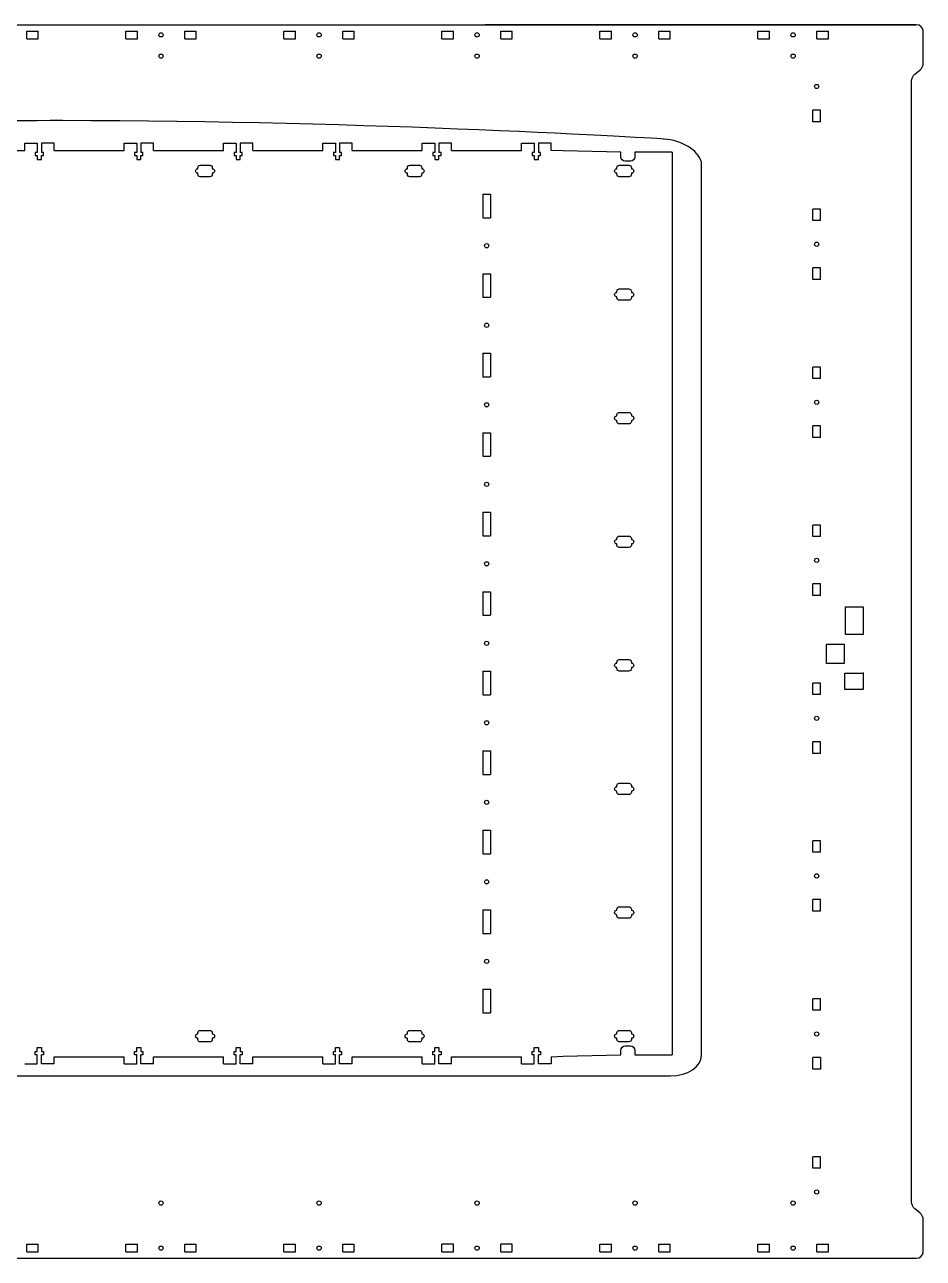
# Model space of a CAD drawing. Header units: millimetres. Extents: x -1168 to -25, y -869 to -31.
# Drawn here: x -635 to -25, y -869 to -31 of the extents above; entities that cross this region are included whole.
import ezdxf

# ---------------------------------------------------------------- set-up
doc = ezdxf.new("R2010")
doc.units = ezdxf.units.MM
doc.layers.add('CUTS', color=1, linetype='Continuous', true_color=0xff0000)

msp = doc.modelspace()

# ---------------------------------------------------------------- linework, layer by layer
at = {"layer": 'CUTS', "color": 1, "lineweight": 25, "true_color": 0xff0000}
for p, q in [((-1154.7, -31), (-29.3, -31)), ((-633.61, -40.55), (-633.61, -35.35)), ((-633.61, -35.35), (-625.73, -35.35)), ((-633.61, -40.55), (-625.73, -40.55)), ((-625.73, -40.55), (-625.73, -35.35)), ((-566.27, -40.55), (-566.27, -35.35)), ((-566.27, -35.35), (-558.39, -35.35)), ((-566.27, -40.55), (-558.39, -40.55)), ((-558.39, -40.55), (-558.39, -35.35)), ((-526.27, -40.55), (-526.27, -35.35)), ((-526.27, -35.35), (-518.39, -35.35)), ((-526.27, -40.55), (-518.39, -40.55)), ((-518.39, -40.55), (-518.39, -35.35)), ((-458.93, -40.55), (-458.93, -35.35)), ((-458.93, -35.35), (-451.05, -35.35)), ((-458.93, -40.55), (-451.05, -40.55)), ((-451.05, -40.55), (-451.05, -35.35)), ((-418.93, -40.55), (-418.93, -35.35)), ((-418.93, -35.35), (-411.05, -35.35)), ((-418.93, -40.55), (-411.05, -40.55)), ((-411.05, -40.55), (-411.05, -35.35)), ((-351.59, -40.55), (-351.59, -35.35)), ((-351.59, -35.35), (-343.71, -35.35)), ((-351.59, -40.55), (-343.71, -40.55)), ((-343.71, -40.55), (-343.71, -35.35)), ((-311.59, -40.55), (-311.59, -35.35)), ((-311.59, -35.35), (-303.71, -35.35)), ((-311.59, -40.55), (-303.71, -40.55)), ((-303.71, -40.55), (-303.71, -35.35)), ((-244.25, -40.55), (-244.25, -35.35)), ((-244.25, -35.35), (-236.37, -35.35)), ((-244.25, -40.55), (-236.37, -40.55)), ((-236.37, -40.55), (-236.37, -35.35)), ((-204.25, -40.55), (-204.25, -35.35)), ((-204.25, -35.35), (-196.37, -35.35)), ((-204.25, -40.55), (-196.37, -40.55)), ((-196.37, -40.55), (-196.37, -35.35)), ((-136.91, -40.55), (-136.91, -35.35)), ((-136.91, -35.35), (-129.03, -35.35)), ((-136.91, -40.55), (-129.03, -40.55)), ((-129.03, -40.55), (-129.03, -35.35)), ((-96.91, -40.55), (-96.91, -35.35)), ((-96.91, -35.35), (-89.03, -35.35)), ((-96.91, -40.55), (-89.03, -40.55)), ((-89.03, -40.55), (-89.03, -35.35)), ((-32.5, -830.68), (-32.5, -69.32)), ((-94.31, -89.04), (-99.51, -89.04)), ((-99.51, -96.91), (-99.51, -89.04)), ((-94.31, -96.91), (-94.31, -89.04)), ((-94.31, -96.91), (-99.51, -96.91)), ((-682.5, -116.38), (-634.99, -116.38)), ((-634.99, -116.38), (-634.99, -111.48)), ((-634.99, -111.48), (-626.39, -111.48)), ((-626.39, -111.48), (-626.39, -117.75)), ((-614.99, -111.48), (-623.59, -111.48)), ((-623.59, -111.48), (-623.59, -117.75)), ((-614.99, -116.38), (-614.99, -111.48)), ((-614.99, -116.38), (-567.48, -116.38)), ((-567.48, -116.38), (-567.48, -111.48)), ((-567.48, -111.48), (-558.88, -111.48)), ((-558.88, -111.48), (-558.88, -117.75)), ((-547.48, -111.48), (-556.08, -111.48)), ((-556.08, -111.48), (-556.08, -117.75)), ((-547.48, -116.38), (-547.48, -111.48)), ((-547.48, -116.38), (-499.96, -116.38)), ((-499.96, -116.38), (-499.96, -111.48)), ((-499.96, -111.48), (-491.36, -111.48)), ((-491.36, -111.48), (-491.36, -117.75)), ((-479.96, -111.48), (-488.56, -111.48)), ((-488.56, -111.48), (-488.56, -117.75)), ((-479.96, -116.38), (-479.96, -111.48)), ((-479.96, -116.38), (-432.45, -116.38)), ((-432.45, -116.38), (-432.45, -111.48)), ((-432.45, -111.48), (-423.85, -111.48)), ((-423.85, -111.48), (-423.85, -117.75)), ((-412.45, -111.48), (-421.05, -111.48)), ((-421.05, -111.48), (-421.05, -117.75)), ((-412.45, -116.38), (-412.45, -111.48)), ((-412.45, -116.38), (-364.94, -116.38)), ((-364.94, -116.38), (-364.94, -111.48)), ((-364.94, -111.48), (-356.34, -111.48)), ((-356.34, -111.48), (-356.34, -117.75)), ((-344.94, -111.48), (-353.54, -111.48)), ((-353.54, -111.48), (-353.54, -117.75)), ((-344.94, -116.38), (-344.94, -111.48)), ((-344.94, -116.38), (-297.42, -116.38)), ((-297.42, -116.38), (-297.42, -111.48)), ((-297.42, -111.48), (-288.83, -111.48)), ((-288.83, -111.48), (-288.83, -117.75)), ((-277.43, -111.48), (-286.02, -111.48)), ((-286.02, -111.48), (-286.02, -117.75)), ((-277.43, -116.38), (-277.43, -111.48)), ((-269.11, -116.68), (-277.43, -116.38)), ((-229.96, -117.68), (-269.11, -116.68)), ((-626.39, -117.75), (-627.79, -117.75)), ((-627.79, -117.75), (-627.79, -119.95)), ((-627.79, -119.95), (-626.39, -119.95)), ((-626.39, -119.95), (-626.39, -122.69)), ((-626.39, -122.69), (-623.59, -122.69)), ((-622.19, -117.75), (-623.59, -117.75)), ((-623.59, -122.69), (-623.59, -119.95)), ((-623.59, -119.95), (-622.19, -119.95)), ((-622.19, -119.95), (-622.19, -117.75)), ((-558.88, -117.75), (-560.28, -117.75)), ((-560.28, -117.75), (-560.28, -119.95)), ((-560.28, -119.95), (-558.88, -119.95)), ((-558.88, -119.95), (-558.88, -122.69)), ((-558.88, -122.69), (-556.08, -122.69)), ((-554.68, -117.75), (-556.08, -117.75)), ((-556.08, -122.69), (-556.08, -119.95)), ((-556.08, -119.95), (-554.68, -119.95)), ((-554.68, -119.95), (-554.68, -117.75)), ((-491.36, -117.75), (-492.76, -117.75)), ((-492.76, -117.75), (-492.76, -119.95)), ((-492.76, -119.95), (-491.36, -119.95)), ((-491.36, -119.95), (-491.36, -122.69)), ((-491.36, -122.69), (-488.56, -122.69)), ((-487.16, -117.75), (-488.56, -117.75)), ((-488.56, -122.69), (-488.56, -119.95)), ((-488.56, -119.95), (-487.16, -119.95)), ((-487.16, -119.95), (-487.16, -117.75)), ((-423.85, -117.75), (-425.25, -117.75)), ((-425.25, -117.75), (-425.25, -119.95)), ((-425.25, -119.95), (-423.85, -119.95)), ((-423.85, -119.95), (-423.85, -122.69)), ((-423.85, -122.69), (-421.05, -122.69)), ((-419.65, -117.75), (-421.05, -117.75)), ((-421.05, -122.69), (-421.05, -119.95)), ((-421.05, -119.95), (-419.65, -119.95)), ((-419.65, -119.95), (-419.65, -117.75)), ((-356.34, -117.75), (-357.74, -117.75)), ((-357.74, -117.75), (-357.74, -119.95)), ((-357.74, -119.95), (-356.34, -119.95)), ((-356.34, -119.95), (-356.34, -122.69)), ((-356.34, -122.69), (-353.54, -122.69)), ((-352.14, -117.75), (-353.54, -117.75)), ((-353.54, -122.69), (-353.54, -119.95)), ((-353.54, -119.95), (-352.14, -119.95)), ((-352.14, -119.95), (-352.14, -117.75)), ((-288.83, -117.75), (-290.22, -117.75)), ((-290.22, -117.75), (-290.22, -119.95)), ((-290.22, -119.95), (-288.83, -119.95)), ((-288.83, -119.95), (-288.83, -122.69)), ((-288.83, -122.69), (-286.02, -122.69)), ((-284.62, -117.75), (-286.02, -117.75)), ((-286.02, -122.69), (-286.02, -119.95)), ((-286.02, -119.95), (-284.62, -119.95)), ((-284.62, -119.95), (-284.62, -117.75)), ((-229.96, -120.69), (-229.96, -117.68)), ((-195.12, -117.68), (-195.12, -249.86)), ((-323.78, -146.17), (-318.58, -146.17)), ((-323.78, -146.17), (-323.78, -162.17)), ((-318.58, -146.17), (-318.58, -162.17)), ((-94.31, -156.21), (-99.51, -156.21)), ((-99.51, -164.09), (-99.51, -156.21)), ((-94.31, -164.09), (-94.31, -156.21)), ((-323.78, -162.17), (-318.58, -162.17)), ((-94.31, -164.09), (-99.51, -164.09)), ((-323.78, -200.18), (-318.58, -200.18)), ((-323.78, -200.18), (-323.78, -216.18)), ((-318.58, -200.18), (-318.58, -216.18)), ((-94.31, -196.21), (-99.51, -196.21)), ((-99.51, -204.09), (-99.51, -196.21)), ((-94.31, -204.09), (-94.31, -196.21)), ((-94.31, -204.09), (-99.51, -204.09)), ((-323.78, -216.18), (-318.58, -216.18)), ((-195.12, -249.86), (-195.12, -598.58)), ((-323.78, -254.19), (-318.58, -254.19)), ((-323.78, -254.19), (-323.78, -270.19)), ((-318.58, -254.19), (-318.58, -270.19)), ((-94.31, -263.55), (-99.51, -263.55)), ((-99.51, -271.43), (-99.51, -263.55)), ((-94.31, -271.43), (-94.31, -263.55)), ((-323.78, -270.19), (-318.58, -270.19)), ((-94.31, -271.43), (-99.51, -271.43)), ((-323.78, -308.2), (-318.58, -308.2)), ((-323.78, -308.2), (-323.78, -324.2)), ((-318.58, -308.2), (-318.58, -324.2)), ((-94.31, -303.55), (-99.51, -303.55)), ((-99.51, -311.43), (-99.51, -303.55)), ((-94.31, -311.43), (-94.31, -303.55)), ((-94.31, -311.43), (-99.51, -311.43)), ((-323.78, -324.2), (-318.58, -324.2)), ((-323.78, -362.21), (-318.58, -362.21)), ((-323.78, -362.21), (-323.78, -378.21)), ((-318.58, -362.21), (-318.58, -378.21)), ((-94.31, -370.89), (-99.51, -370.89)), ((-99.51, -378.77), (-99.51, -370.89)), ((-94.31, -378.77), (-94.31, -370.89)), ((-323.78, -378.21), (-318.58, -378.21)), ((-94.31, -378.77), (-99.51, -378.77)), ((-323.78, -416.22), (-318.58, -416.22)), ((-323.78, -416.22), (-323.78, -432.22)), ((-318.58, -416.22), (-318.58, -432.22)), ((-94.31, -410.89), (-99.51, -410.89)), ((-99.51, -418.77), (-99.51, -410.89)), ((-94.31, -418.77), (-99.51, -418.77)), ((-94.31, -418.77), (-94.31, -410.89)), ((-323.78, -432.22), (-318.58, -432.22)), ((-323.78, -470.23), (-318.58, -470.23)), ((-323.78, -470.23), (-323.78, -486.23)), ((-318.58, -470.23), (-318.58, -486.23)), ((-94.31, -478.23), (-99.51, -478.23)), ((-99.51, -486.11), (-99.51, -478.23)), ((-94.31, -486.11), (-94.31, -478.23)), ((-323.78, -486.23), (-318.58, -486.23)), ((-94.31, -486.11), (-99.51, -486.11)), ((-94.31, -518.23), (-99.51, -518.23)), ((-99.51, -526.11), (-99.51, -518.23)), ((-94.31, -526.11), (-94.31, -518.23)), ((-323.78, -524.24), (-318.58, -524.24)), ((-323.78, -524.24), (-323.78, -540.24)), ((-318.58, -524.24), (-318.58, -540.24)), ((-94.31, -526.11), (-99.51, -526.11)), ((-323.78, -540.24), (-318.58, -540.24)), ((-323.78, -578.25), (-318.58, -578.25)), ((-323.78, -578.25), (-323.78, -594.25)), ((-318.58, -578.25), (-318.58, -594.25)), ((-94.31, -585.3), (-99.51, -585.3)), ((-99.51, -593.18), (-99.51, -585.3)), ((-94.31, -593.18), (-94.31, -585.3)), ((-323.78, -594.25), (-318.58, -594.25)), ((-94.31, -593.18), (-99.51, -593.18)), ((-195.12, -598.58), (-195.12, -730.76)), ((-94.31, -625.3), (-99.51, -625.3)), ((-99.51, -633.18), (-99.51, -625.3)), ((-94.31, -633.18), (-94.31, -625.3)), ((-323.78, -632.26), (-318.58, -632.26)), ((-323.78, -632.26), (-323.78, -648.26)), ((-318.58, -632.26), (-318.58, -648.26)), ((-94.31, -633.18), (-99.51, -633.18)), ((-323.78, -648.26), (-318.58, -648.26)), ((-323.78, -686.27), (-318.58, -686.27)), ((-323.78, -686.27), (-323.78, -702.27)), ((-318.58, -686.27), (-318.58, -702.27)), ((-94.31, -692.64), (-99.51, -692.64)), ((-99.51, -700.52), (-99.51, -692.64)), ((-94.31, -700.52), (-94.31, -692.64)), ((-323.78, -702.27), (-318.58, -702.27)), ((-94.31, -700.52), (-99.51, -700.52)), ((-627.79, -730.69), (-627.79, -728.49)), ((-627.79, -728.49), (-626.39, -728.49)), ((-626.39, -728.49), (-626.39, -725.75)), ((-626.39, -725.75), (-623.59, -725.75)), ((-623.59, -725.75), (-623.59, -728.49)), ((-623.59, -728.49), (-622.19, -728.49)), ((-622.19, -728.49), (-622.19, -730.69)), ((-560.28, -728.49), (-558.88, -728.49)), ((-560.28, -730.69), (-560.28, -728.49)), ((-558.88, -728.49), (-558.88, -725.75)), ((-558.88, -725.75), (-556.08, -725.75)), ((-556.08, -725.75), (-556.08, -728.49)), ((-556.08, -728.49), (-554.68, -728.49)), ((-554.68, -728.49), (-554.68, -730.69)), ((-492.77, -730.69), (-492.77, -728.49)), ((-492.77, -728.49), (-491.37, -728.49)), ((-491.37, -728.49), (-491.37, -725.75)), ((-491.37, -725.75), (-488.56, -725.75)), ((-488.56, -725.75), (-488.56, -728.49)), ((-488.56, -728.49), (-487.17, -728.49)), ((-487.17, -728.49), (-487.17, -730.69)), ((-425.25, -730.69), (-425.25, -728.49)), ((-425.25, -728.49), (-423.85, -728.49)), ((-423.85, -728.49), (-423.85, -725.75)), ((-423.85, -725.75), (-421.05, -725.75)), ((-421.05, -725.75), (-421.05, -728.49)), ((-421.05, -728.49), (-419.65, -728.49)), ((-419.65, -728.49), (-419.65, -730.69)), ((-357.74, -730.69), (-357.74, -728.49)), ((-357.74, -728.49), (-356.34, -728.49)), ((-356.34, -728.49), (-356.34, -725.75)), ((-356.34, -725.75), (-353.54, -725.75)), ((-353.54, -725.75), (-353.54, -728.49)), ((-353.54, -728.49), (-352.14, -728.49)), ((-352.14, -728.49), (-352.14, -730.69)), ((-290.23, -730.69), (-290.23, -728.49)), ((-290.23, -728.49), (-288.83, -728.49)), ((-288.83, -728.49), (-288.83, -725.75)), ((-288.83, -725.75), (-286.03, -725.75)), ((-286.03, -725.75), (-286.03, -728.49)), ((-286.03, -728.49), (-284.63, -728.49)), ((-284.63, -728.49), (-284.63, -730.69)), ((-229.96, -730.76), (-229.96, -727.75)), ((-634.99, -736.96), (-626.39, -736.96)), ((-626.39, -730.69), (-627.79, -730.69)), ((-626.39, -736.96), (-626.39, -730.69)), ((-623.59, -736.96), (-623.59, -730.69)), ((-622.19, -730.69), (-623.59, -730.69)), ((-614.99, -736.96), (-623.59, -736.96)), ((-614.99, -736.96), (-614.99, -732.06)), ((-614.99, -732.06), (-567.48, -732.06)), ((-567.48, -736.96), (-567.48, -732.06)), ((-567.48, -736.96), (-558.88, -736.96)), ((-558.88, -730.69), (-560.28, -730.69)), ((-558.88, -736.96), (-558.88, -730.69)), ((-556.08, -736.96), (-556.08, -730.69)), ((-554.68, -730.69), (-556.08, -730.69)), ((-547.48, -736.96), (-556.08, -736.96)), ((-547.48, -736.96), (-547.48, -732.06)), ((-547.48, -732.06), (-499.97, -732.06)), ((-499.97, -736.96), (-499.97, -732.06)), ((-499.97, -736.96), (-491.37, -736.96)), ((-491.37, -730.69), (-492.77, -730.69)), ((-491.37, -736.96), (-491.37, -730.69)), ((-488.56, -736.96), (-488.56, -730.69)), ((-487.17, -730.69), (-488.56, -730.69)), ((-479.97, -736.96), (-488.56, -736.96)), ((-479.97, -736.96), (-479.97, -732.06)), ((-479.97, -732.06), (-432.45, -732.06)), ((-432.45, -736.96), (-432.45, -732.06)), ((-432.45, -736.96), (-423.85, -736.96)), ((-423.85, -730.69), (-425.25, -730.69)), ((-423.85, -736.96), (-423.85, -730.69)), ((-421.05, -736.96), (-421.05, -730.69)), ((-419.65, -730.69), (-421.05, -730.69)), ((-412.45, -736.96), (-421.05, -736.96)), ((-412.45, -736.96), (-412.45, -732.06)), ((-412.45, -732.06), (-364.94, -732.06)), ((-364.94, -736.96), (-364.94, -732.06)), ((-364.94, -736.96), (-356.34, -736.96)), ((-356.34, -730.69), (-357.74, -730.69)), ((-356.34, -736.96), (-356.34, -730.69)), ((-353.54, -736.96), (-353.54, -730.69)), ((-352.14, -730.69), (-353.54, -730.69)), ((-344.94, -736.96), (-353.54, -736.96)), ((-344.94, -736.96), (-344.94, -732.06)), ((-344.94, -732.06), (-297.43, -732.06)), ((-297.43, -736.96), (-297.43, -732.06)), ((-297.43, -736.96), (-288.83, -736.96)), ((-288.83, -730.69), (-290.23, -730.69)), ((-288.83, -736.96), (-288.83, -730.69)), ((-286.03, -736.96), (-286.03, -730.69)), ((-284.63, -730.69), (-286.03, -730.69)), ((-277.43, -736.96), (-286.03, -736.96)), ((-277.43, -732.06), (-269.11, -731.76)), ((-277.43, -732.06), (-277.43, -736.96)), ((-269.11, -731.76), (-229.96, -730.76)), ((-94.31, -732.64), (-99.51, -732.64)), ((-99.51, -740.52), (-99.51, -732.64)), ((-94.31, -732.64), (-94.31, -740.52)), ((-94.31, -740.52), (-99.51, -740.52)), ((-94.31, -799.98), (-99.51, -799.98)), ((-99.51, -807.86), (-99.51, -799.98)), ((-94.31, -807.86), (-94.31, -799.98)), ((-94.31, -807.86), (-99.51, -807.86)), ((-633.61, -864.65), (-633.61, -859.45)), ((-633.61, -859.45), (-625.73, -859.45)), ((-625.73, -864.65), (-625.73, -859.45)), ((-566.27, -864.65), (-566.27, -859.45)), ((-566.27, -859.45), (-558.39, -859.45)), ((-558.39, -864.65), (-558.39, -859.45)), ((-526.27, -864.65), (-526.27, -859.45)), ((-526.27, -859.45), (-518.39, -859.45)), ((-518.39, -864.65), (-518.39, -859.45)), ((-458.93, -864.65), (-458.93, -859.45)), ((-458.93, -859.45), (-451.05, -859.45)), ((-451.05, -864.65), (-451.05, -859.45)), ((-418.93, -864.65), (-418.93, -859.45)), ((-418.93, -859.45), (-411.05, -859.45)), ((-411.05, -864.65), (-411.05, -859.45)), ((-351.59, -864.65), (-351.59, -859.45)), ((-343.71, -859.45), (-351.59, -859.45)), ((-343.71, -864.65), (-343.71, -859.45)), ((-311.59, -864.65), (-311.59, -859.45)), ((-303.71, -859.45), (-311.59, -859.45)), ((-303.71, -864.65), (-303.71, -859.45)), ((-244.25, -864.65), (-244.25, -859.45)), ((-244.25, -859.45), (-236.37, -859.45)), ((-236.37, -864.65), (-236.37, -859.45)), ((-204.25, -864.65), (-204.25, -859.45)), ((-204.25, -859.45), (-196.37, -859.45)), ((-196.37, -864.65), (-196.37, -859.45)), ((-136.91, -864.65), (-136.91, -859.45)), ((-136.91, -859.45), (-129.03, -859.45)), ((-129.03, -864.65), (-129.03, -859.45)), ((-96.91, -864.65), (-96.91, -859.45)), ((-96.91, -859.45), (-89.03, -859.45)), ((-89.03, -864.65), (-89.03, -859.45)), ((-1154.7, -869), (-29.3, -869)), ((-633.61, -864.65), (-625.73, -864.65)), ((-566.27, -864.65), (-558.39, -864.65)), ((-526.27, -864.65), (-518.39, -864.65)), ((-458.93, -864.65), (-451.05, -864.65)), ((-418.93, -864.65), (-411.05, -864.65)), ((-351.59, -864.65), (-343.71, -864.65)), ((-311.59, -864.65), (-303.71, -864.65)), ((-244.25, -864.65), (-236.37, -864.65)), ((-204.25, -864.65), (-196.37, -864.65)), ((-136.91, -864.65), (-129.03, -864.65)), ((-96.91, -864.65), (-89.03, -864.65))]:
    msp.add_line(p, q, dxfattribs=at)
for points in [[(-29.3, -31), (-322.12, -31)], [(-24.5, -56.96), (-24.5, -35.8)], [(-30.34, -64.68), (-26.66, -61.6)], [(-223.46, -123.69), (-226.96, -123.69)], [(-195.12, -117.68), (-220.46, -117.68), (-220.46, -120.69)], [(-175.16, -731.04), (-175.16, -124.09), (-175.37, -123.92), (-175.37, -123.92)], [(-517.41, -128.88), (-517.33, -128.83), (-517.33, -128.83)], [(-517.33, -132.66), (-517.33, -131.93), (-517.41, -131.88)], [(-517.33, -128.83), (-517.33, -128.1)], [(-515.72, -126.48), (-509.15, -126.48)], [(-507.53, -128.1), (-507.53, -128.83), (-507.45, -128.88)], [(-507.45, -131.88), (-507.53, -131.93), (-507.53, -132.66)], [(-375.06, -128.88), (-374.99, -128.83), (-374.99, -128.83)], [(-374.99, -132.66), (-374.99, -131.93), (-375.06, -131.88)], [(-374.99, -128.83), (-374.99, -128.1)], [(-373.37, -126.48), (-366.81, -126.48)], [(-365.19, -128.1), (-365.19, -128.83), (-365.11, -128.88)], [(-365.11, -131.88), (-365.19, -131.93), (-365.19, -132.66)], [(-232.72, -128.88), (-232.64, -128.83), (-232.64, -128.83)], [(-232.64, -132.66), (-232.64, -131.92), (-232.72, -131.88)], [(-232.64, -128.83), (-232.64, -128.09)], [(-231.03, -126.48), (-224.46, -126.48)], [(-222.84, -128.09), (-222.84, -128.83), (-222.76, -128.88)], [(-222.76, -131.88), (-222.84, -131.92), (-222.84, -132.66)], [(-509.15, -134.28), (-515.72, -134.28)], [(-366.81, -134.28), (-373.37, -134.28)], [(-224.46, -134.28), (-231.03, -134.28)], [(-232.72, -212.83), (-232.64, -212.78), (-232.64, -212.78)], [(-232.64, -216.61), (-232.64, -215.88), (-232.72, -215.83)], [(-232.64, -212.78), (-232.64, -212.05)], [(-231.03, -210.43), (-224.46, -210.43)], [(-222.84, -212.05), (-222.84, -212.78), (-222.76, -212.83)], [(-222.76, -215.83), (-222.84, -215.88), (-222.84, -216.61)], [(-224.46, -218.23), (-231.03, -218.23)], [(-232.72, -296.78), (-232.64, -296.74), (-232.64, -296.74)], [(-232.64, -300.57), (-232.64, -299.83), (-232.72, -299.78)], [(-232.64, -296.74), (-232.64, -296)], [(-231.03, -294.38), (-224.46, -294.38)], [(-222.84, -296), (-222.84, -296.74), (-222.76, -296.78)], [(-222.76, -299.78), (-222.84, -299.83), (-222.84, -300.57)], [(-224.46, -302.18), (-231.03, -302.18)], [(-232.72, -380.74), (-232.64, -380.69), (-232.64, -380.69)], [(-232.64, -384.52), (-232.64, -383.78), (-232.72, -383.74)], [(-232.64, -380.69), (-232.64, -379.95)], [(-231.03, -378.34), (-224.46, -378.34)], [(-222.84, -379.95), (-222.84, -380.69), (-222.76, -380.74)], [(-222.76, -383.74), (-222.84, -383.78), (-222.84, -384.52)], [(-224.46, -386.14), (-231.03, -386.14)], [(-77.46, -445.29), (-77.46, -426.38), (-65.46, -426.38), (-65.46, -445.29), (-77.46, -445.29), (-77.46, -445.29)], [(-90.36, -464.88), (-90.36, -451.88), (-78.36, -451.88), (-78.36, -464.88), (-90.36, -464.88), (-90.36, -464.88)], [(-232.72, -464.69), (-232.64, -464.64), (-232.64, -464.64)], [(-232.64, -468.47), (-232.64, -467.74), (-232.72, -467.69)], [(-232.64, -464.64), (-232.64, -463.91)], [(-231.03, -462.29), (-224.46, -462.29)], [(-222.84, -463.91), (-222.84, -464.64), (-222.76, -464.69)], [(-222.76, -467.69), (-222.84, -467.74), (-222.84, -468.47)], [(-224.46, -470.09), (-231.03, -470.09)], [(-65.26, -471.59), (-65.26, -482.58), (-77.76, -482.58), (-77.76, -471.59), (-64.96, -471.59), (-65.26, -471.59), (-65.26, -471.59)], [(-232.72, -548.64), (-232.64, -548.6), (-232.64, -548.6)], [(-232.64, -552.43), (-232.64, -551.69), (-232.72, -551.64)], [(-232.64, -548.6), (-232.64, -547.86)], [(-231.03, -546.24), (-224.46, -546.24)], [(-222.84, -547.86), (-222.84, -548.6), (-222.76, -548.64)], [(-222.76, -551.64), (-222.84, -551.69), (-222.84, -552.43)], [(-224.46, -554.04), (-231.03, -554.04)], [(-232.72, -632.6), (-232.64, -632.55), (-232.64, -632.55)], [(-232.64, -636.38), (-232.64, -635.64), (-232.72, -635.6)], [(-232.64, -632.55), (-232.64, -631.81)], [(-231.03, -630.2), (-224.46, -630.2)], [(-222.84, -631.81), (-222.84, -632.55), (-222.76, -632.6)], [(-222.76, -635.6), (-222.84, -635.64), (-222.84, -636.38)], [(-224.46, -638), (-231.03, -638)], [(-517.41, -716.56), (-517.33, -716.51), (-517.33, -715.77)], [(-517.33, -720.34), (-517.33, -719.6), (-517.41, -719.56)], [(-515.72, -714.16), (-509.15, -714.16)], [(-507.53, -715.77), (-507.53, -716.51), (-507.46, -716.56)], [(-507.46, -719.56), (-507.53, -719.6), (-507.53, -719.6)], [(-507.53, -719.6), (-507.53, -720.34)], [(-375.07, -716.56), (-374.99, -716.51), (-374.99, -715.77)], [(-374.99, -720.34), (-374.99, -719.6), (-375.07, -719.56)], [(-373.37, -714.16), (-366.81, -714.16)], [(-365.19, -715.77), (-365.19, -716.51), (-365.11, -716.56)], [(-365.11, -719.56), (-365.19, -719.6), (-365.19, -719.6)], [(-365.19, -719.6), (-365.19, -720.34)], [(-232.72, -716.55), (-232.64, -716.51), (-232.64, -715.77)], [(-232.64, -720.34), (-232.64, -719.6), (-232.72, -719.55)], [(-231.02, -714.15), (-224.45, -714.15)], [(-222.84, -715.77), (-222.84, -716.51), (-222.76, -716.55)], [(-222.76, -719.55), (-222.84, -719.6), (-222.84, -719.6)], [(-222.84, -719.6), (-222.84, -720.34)], [(-509.15, -721.96), (-515.72, -721.96)], [(-366.81, -721.96), (-373.37, -721.96)], [(-224.45, -721.95), (-231.02, -721.95)], [(-226.96, -724.75), (-223.46, -724.75)], [(-220.46, -727.75), (-220.46, -730.76), (-195.12, -730.76)], [(-1047.02, -745.11), (-196.17, -745.11)], [(-26.66, -838.4), (-30.34, -835.32)], [(-24.5, -864.2), (-24.5, -843.04)]]:
    msp.add_lwpolyline(points, dxfattribs=at)
for points in [[(-24.5, -35.8), (-24.5, -33.16), (-26.66, -31), (-29.3, -31)], [(-543.76, -37.95), (-543.76, -37.16), (-543.12, -36.53), (-542.33, -36.53)], [(-542.33, -39.37), (-543.12, -39.37), (-543.76, -38.74), (-543.76, -37.95)], [(-542.33, -36.53), (-541.55, -36.53), (-540.91, -37.16), (-540.91, -37.95)], [(-540.91, -37.95), (-540.91, -38.74), (-541.55, -39.37), (-542.33, -39.37)], [(-436.42, -37.95), (-436.42, -37.16), (-435.78, -36.53), (-434.99, -36.53)], [(-434.99, -39.37), (-435.78, -39.37), (-436.42, -38.74), (-436.42, -37.95)], [(-434.99, -36.53), (-434.21, -36.53), (-433.57, -37.16), (-433.57, -37.95)], [(-433.57, -37.95), (-433.57, -38.74), (-434.21, -39.37), (-434.99, -39.37)], [(-329.08, -37.95), (-329.08, -37.16), (-328.44, -36.53), (-327.65, -36.53)], [(-327.65, -39.37), (-328.44, -39.37), (-329.08, -38.74), (-329.08, -37.95)], [(-327.65, -36.53), (-326.87, -36.53), (-326.23, -37.16), (-326.23, -37.95)], [(-326.23, -37.95), (-326.23, -38.74), (-326.87, -39.37), (-327.65, -39.37)], [(-221.74, -37.95), (-221.74, -37.16), (-221.1, -36.53), (-220.31, -36.53)], [(-220.31, -39.37), (-221.1, -39.37), (-221.74, -38.74), (-221.74, -37.95)], [(-220.31, -36.53), (-219.53, -36.53), (-218.89, -37.16), (-218.89, -37.95)], [(-218.89, -37.95), (-218.89, -38.74), (-219.53, -39.37), (-220.31, -39.37)], [(-114.4, -37.95), (-114.4, -37.16), (-113.76, -36.53), (-112.97, -36.53)], [(-112.97, -39.37), (-113.76, -39.37), (-114.4, -38.74), (-114.4, -37.95)], [(-112.97, -36.53), (-112.19, -36.53), (-111.55, -37.16), (-111.55, -37.95)], [(-111.55, -37.95), (-111.55, -38.74), (-112.19, -39.37), (-112.97, -39.37)], [(-543.76, -52.34), (-543.76, -51.56), (-543.12, -50.92), (-542.33, -50.92)], [(-542.33, -53.77), (-543.12, -53.77), (-543.76, -53.13), (-543.76, -52.34)], [(-542.33, -50.92), (-541.55, -50.92), (-540.91, -51.56), (-540.91, -52.34)], [(-540.91, -52.34), (-540.91, -53.13), (-541.55, -53.77), (-542.33, -53.77)], [(-436.42, -52.34), (-436.42, -51.56), (-435.78, -50.92), (-434.99, -50.92)], [(-434.99, -53.77), (-435.78, -53.77), (-436.42, -53.13), (-436.42, -52.34)], [(-434.99, -50.92), (-434.21, -50.92), (-433.57, -51.56), (-433.57, -52.34)], [(-433.57, -52.34), (-433.57, -53.13), (-434.21, -53.77), (-434.99, -53.77)], [(-329.08, -52.34), (-329.08, -51.56), (-328.44, -50.92), (-327.65, -50.92)], [(-327.65, -53.77), (-328.44, -53.77), (-329.08, -53.13), (-329.08, -52.34)], [(-327.65, -50.92), (-326.87, -50.92), (-326.23, -51.56), (-326.23, -52.34)], [(-326.23, -52.34), (-326.23, -53.13), (-326.87, -53.77), (-327.65, -53.77)], [(-221.74, -52.34), (-221.74, -51.56), (-221.1, -50.92), (-220.31, -50.92)], [(-220.31, -53.77), (-221.1, -53.77), (-221.74, -53.13), (-221.74, -52.34)], [(-220.31, -50.92), (-219.53, -50.92), (-218.89, -51.56), (-218.89, -52.34)], [(-218.89, -52.34), (-218.89, -53.13), (-219.53, -53.77), (-220.31, -53.77)], [(-114.4, -52.34), (-114.4, -51.56), (-113.76, -50.92), (-112.97, -50.92)], [(-112.97, -53.77), (-113.76, -53.77), (-114.4, -53.13), (-114.4, -52.34)], [(-112.97, -50.92), (-112.19, -50.92), (-111.55, -51.56), (-111.55, -52.34)], [(-111.55, -52.34), (-111.55, -53.13), (-112.19, -53.77), (-112.97, -53.77)], [(-26.66, -61.6), (-25.47, -60.6), (-24.5, -58.51), (-24.5, -56.96)], [(-32.5, -69.32), (-32.5, -67.76), (-31.53, -65.68), (-30.34, -64.68)], [(-98.34, -72.97), (-98.34, -72.19), (-97.7, -71.55), (-96.91, -71.55)], [(-96.91, -74.4), (-97.7, -74.4), (-98.34, -73.76), (-98.34, -72.97)], [(-96.91, -71.55), (-96.13, -71.55), (-95.49, -72.19), (-95.49, -72.97)], [(-95.49, -72.97), (-95.49, -73.76), (-96.13, -74.4), (-96.91, -74.4)], [(-609.32, -96.19), (-697.01, -96.19), (-858.44, -100.25), (-858.44, -100.25)], [(-200.52, -108.73), (-200.52, -108.73), (-400.07, -96.19), (-609.32, -96.19)], [(-175.37, -123.92), (-177.47, -116.31), (-188.78, -109.47), (-200.52, -108.73)], [(-226.96, -123.69), (-228.62, -123.69), (-229.96, -122.34), (-229.96, -120.69)], [(-220.46, -120.69), (-220.46, -122.34), (-221.8, -123.69), (-223.46, -123.69)], [(-518.91, -130.38), (-518.91, -129.55), (-518.24, -128.88), (-517.41, -128.88)], [(-517.41, -131.88), (-518.24, -131.88), (-518.91, -131.21), (-518.91, -130.38)], [(-517.33, -128.1), (-517.33, -127.21), (-516.61, -126.48), (-515.72, -126.48)], [(-515.72, -134.28), (-516.61, -134.28), (-517.33, -133.55), (-517.33, -132.66)], [(-509.15, -126.48), (-508.26, -126.48), (-507.53, -127.21), (-507.53, -128.1)], [(-507.53, -132.66), (-507.53, -133.55), (-508.26, -134.28), (-509.15, -134.28)], [(-507.45, -128.88), (-506.62, -128.88), (-505.95, -129.55), (-505.95, -130.38)], [(-505.95, -130.38), (-505.95, -131.21), (-506.62, -131.88), (-507.45, -131.88)], [(-376.56, -130.38), (-376.56, -129.55), (-375.89, -128.88), (-375.06, -128.88)], [(-375.06, -131.88), (-375.89, -131.88), (-376.56, -131.21), (-376.56, -130.38)], [(-374.99, -128.1), (-374.99, -127.21), (-374.26, -126.48), (-373.37, -126.48)], [(-373.37, -134.28), (-374.26, -134.28), (-374.99, -133.55), (-374.99, -132.66)], [(-366.81, -126.48), (-365.91, -126.48), (-365.19, -127.21), (-365.19, -128.1)], [(-365.19, -132.66), (-365.19, -133.55), (-365.91, -134.28), (-366.81, -134.28)], [(-365.11, -128.88), (-364.28, -128.88), (-363.61, -129.55), (-363.61, -130.38)], [(-363.61, -130.38), (-363.61, -131.21), (-364.28, -131.88), (-365.11, -131.88)], [(-234.22, -130.38), (-234.22, -129.55), (-233.55, -128.88), (-232.72, -128.88)], [(-232.72, -131.88), (-233.55, -131.88), (-234.22, -131.2), (-234.22, -130.38)], [(-232.64, -128.09), (-232.64, -127.2), (-231.92, -126.48), (-231.03, -126.48)], [(-231.03, -134.28), (-231.92, -134.28), (-232.64, -133.55), (-232.64, -132.66)], [(-224.46, -126.48), (-223.57, -126.48), (-222.84, -127.2), (-222.84, -128.09)], [(-222.84, -132.66), (-222.84, -133.55), (-223.57, -134.28), (-224.46, -134.28)], [(-222.76, -128.88), (-221.93, -128.88), (-221.26, -129.55), (-221.26, -130.38)], [(-221.26, -130.38), (-221.26, -131.2), (-221.93, -131.88), (-222.76, -131.88)], [(-322.61, -181.17), (-322.61, -180.39), (-321.97, -179.75), (-321.18, -179.75)], [(-321.18, -182.6), (-321.97, -182.6), (-322.61, -181.96), (-322.61, -181.17)], [(-321.18, -179.75), (-320.39, -179.75), (-319.76, -180.39), (-319.76, -181.17)], [(-319.76, -181.17), (-319.76, -181.96), (-320.39, -182.6), (-321.18, -182.6)], [(-98.34, -180.15), (-98.34, -179.36), (-97.7, -178.73), (-96.91, -178.73)], [(-96.91, -181.58), (-97.7, -181.58), (-98.34, -180.94), (-98.34, -180.15)], [(-96.91, -178.73), (-96.13, -178.73), (-95.49, -179.36), (-95.49, -180.15)], [(-95.49, -180.15), (-95.49, -180.94), (-96.13, -181.58), (-96.91, -181.58)], [(-234.22, -214.33), (-234.22, -213.5), (-233.55, -212.83), (-232.72, -212.83)], [(-232.72, -215.83), (-233.55, -215.83), (-234.22, -215.16), (-234.22, -214.33)], [(-232.64, -212.05), (-232.64, -211.16), (-231.92, -210.43), (-231.03, -210.43)], [(-231.03, -218.23), (-231.92, -218.23), (-232.64, -217.51), (-232.64, -216.61)], [(-224.46, -210.43), (-223.57, -210.43), (-222.84, -211.16), (-222.84, -212.05)], [(-222.84, -216.61), (-222.84, -217.51), (-223.57, -218.23), (-224.46, -218.23)], [(-222.76, -212.83), (-221.93, -212.83), (-221.26, -213.5), (-221.26, -214.33)], [(-221.26, -214.33), (-221.26, -215.16), (-221.93, -215.83), (-222.76, -215.83)], [(-322.61, -235.18), (-322.61, -234.4), (-321.97, -233.76), (-321.18, -233.76)], [(-321.18, -233.76), (-320.39, -233.76), (-319.76, -234.4), (-319.76, -235.18)], [(-321.18, -236.61), (-321.97, -236.61), (-322.61, -235.97), (-322.61, -235.18)], [(-319.76, -235.18), (-319.76, -235.97), (-320.39, -236.61), (-321.18, -236.61)], [(-322.61, -289.19), (-322.61, -288.41), (-321.97, -287.77), (-321.18, -287.77)], [(-321.18, -290.62), (-321.97, -290.62), (-322.61, -289.98), (-322.61, -289.19)], [(-321.18, -287.77), (-320.39, -287.77), (-319.76, -288.41), (-319.76, -289.19)], [(-319.76, -289.19), (-319.76, -289.98), (-320.39, -290.62), (-321.18, -290.62)], [(-98.34, -287.49), (-98.34, -286.7), (-97.7, -286.07), (-96.91, -286.07)], [(-96.91, -288.92), (-97.7, -288.92), (-98.34, -288.28), (-98.34, -287.49)], [(-96.91, -286.07), (-96.13, -286.07), (-95.49, -286.7), (-95.49, -287.49)], [(-95.49, -287.49), (-95.49, -288.28), (-96.13, -288.92), (-96.91, -288.92)], [(-234.22, -298.28), (-234.22, -297.46), (-233.55, -296.78), (-232.72, -296.78)], [(-232.72, -299.78), (-233.55, -299.78), (-234.22, -299.11), (-234.22, -298.28)], [(-232.64, -296), (-232.64, -295.11), (-231.92, -294.38), (-231.03, -294.38)], [(-231.03, -302.18), (-231.92, -302.18), (-232.64, -301.46), (-232.64, -300.57)], [(-224.46, -294.38), (-223.57, -294.38), (-222.84, -295.11), (-222.84, -296)], [(-222.84, -300.57), (-222.84, -301.46), (-223.57, -302.18), (-224.46, -302.18)], [(-222.76, -296.78), (-221.93, -296.78), (-221.26, -297.46), (-221.26, -298.28)], [(-221.26, -298.28), (-221.26, -299.11), (-221.93, -299.78), (-222.76, -299.78)], [(-322.61, -343.2), (-322.61, -342.42), (-321.97, -341.78), (-321.18, -341.78)], [(-321.18, -344.63), (-321.97, -344.63), (-322.61, -343.99), (-322.61, -343.2)], [(-321.18, -341.78), (-320.4, -341.78), (-319.76, -342.42), (-319.76, -343.2)], [(-319.76, -343.2), (-319.76, -343.99), (-320.4, -344.63), (-321.18, -344.63)], [(-234.22, -382.24), (-234.22, -381.41), (-233.55, -380.74), (-232.72, -380.74)], [(-232.72, -383.74), (-233.55, -383.74), (-234.22, -383.07), (-234.22, -382.24)], [(-232.64, -379.95), (-232.64, -379.06), (-231.92, -378.34), (-231.03, -378.34)], [(-231.03, -386.14), (-231.92, -386.14), (-232.64, -385.41), (-232.64, -384.52)], [(-224.46, -378.34), (-223.57, -378.34), (-222.84, -379.06), (-222.84, -379.95)], [(-222.84, -384.52), (-222.84, -385.41), (-223.57, -386.14), (-224.46, -386.14)], [(-222.76, -380.74), (-221.93, -380.74), (-221.26, -381.41), (-221.26, -382.24)], [(-221.26, -382.24), (-221.26, -383.07), (-221.93, -383.74), (-222.76, -383.74)], [(-98.34, -394.83), (-98.34, -394.04), (-97.7, -393.41), (-96.91, -393.41)], [(-96.91, -393.41), (-96.13, -393.41), (-95.49, -394.04), (-95.49, -394.83)], [(-322.61, -397.21), (-322.61, -396.43), (-321.97, -395.79), (-321.18, -395.79)], [(-321.18, -398.64), (-321.97, -398.64), (-322.61, -398), (-322.61, -397.21)], [(-321.18, -395.79), (-320.4, -395.79), (-319.76, -396.43), (-319.76, -397.21)], [(-319.76, -397.21), (-319.76, -398), (-320.4, -398.64), (-321.18, -398.64)], [(-96.91, -396.26), (-97.7, -396.26), (-98.34, -395.62), (-98.34, -394.83)], [(-95.49, -394.83), (-95.49, -395.62), (-96.13, -396.26), (-96.91, -396.26)], [(-322.61, -451.22), (-322.61, -450.44), (-321.97, -449.8), (-321.18, -449.8)], [(-321.18, -452.65), (-321.97, -452.65), (-322.61, -452.01), (-322.61, -451.22)], [(-321.18, -449.8), (-320.4, -449.8), (-319.76, -450.44), (-319.76, -451.22)], [(-319.76, -451.22), (-319.76, -452.01), (-320.4, -452.65), (-321.18, -452.65)], [(-234.22, -466.19), (-234.22, -465.36), (-233.55, -464.69), (-232.72, -464.69)], [(-232.72, -467.69), (-233.55, -467.69), (-234.22, -467.02), (-234.22, -466.19)], [(-232.64, -463.91), (-232.64, -463.02), (-231.92, -462.29), (-231.03, -462.29)], [(-231.03, -470.09), (-231.92, -470.09), (-232.64, -469.37), (-232.64, -468.47)], [(-224.46, -462.29), (-223.57, -462.29), (-222.84, -463.02), (-222.84, -463.91)], [(-222.84, -468.47), (-222.84, -469.37), (-223.57, -470.09), (-224.46, -470.09)], [(-222.76, -464.69), (-221.93, -464.69), (-221.26, -465.36), (-221.26, -466.19)], [(-221.26, -466.19), (-221.26, -467.02), (-221.93, -467.69), (-222.76, -467.69)], [(-98.34, -502.17), (-98.34, -501.38), (-97.7, -500.75), (-96.91, -500.75)], [(-96.91, -503.6), (-97.7, -503.6), (-98.34, -502.96), (-98.34, -502.17)], [(-96.91, -500.75), (-96.13, -500.75), (-95.49, -501.38), (-95.49, -502.17)], [(-95.49, -502.17), (-95.49, -502.96), (-96.13, -503.6), (-96.91, -503.6)], [(-322.61, -505.23), (-322.61, -504.45), (-321.97, -503.81), (-321.18, -503.81)], [(-321.18, -506.66), (-321.97, -506.66), (-322.61, -506.02), (-322.61, -505.23)], [(-321.18, -503.81), (-320.4, -503.81), (-319.76, -504.45), (-319.76, -505.23)], [(-319.76, -505.23), (-319.76, -506.02), (-320.4, -506.66), (-321.18, -506.66)], [(-234.22, -550.14), (-234.22, -549.32), (-233.55, -548.64), (-232.72, -548.64)], [(-232.72, -551.64), (-233.55, -551.64), (-234.22, -550.97), (-234.22, -550.14)], [(-232.64, -547.86), (-232.64, -546.97), (-231.92, -546.24), (-231.03, -546.24)], [(-231.03, -554.04), (-231.92, -554.04), (-232.64, -553.32), (-232.64, -552.43)], [(-224.46, -546.24), (-223.57, -546.24), (-222.84, -546.97), (-222.84, -547.86)], [(-222.84, -552.43), (-222.84, -553.32), (-223.57, -554.04), (-224.46, -554.04)], [(-222.76, -548.64), (-221.93, -548.64), (-221.26, -549.32), (-221.26, -550.14)], [(-221.26, -550.14), (-221.26, -550.97), (-221.93, -551.64), (-222.76, -551.64)], [(-322.61, -559.24), (-322.61, -558.46), (-321.97, -557.82), (-321.18, -557.82)], [(-321.18, -560.67), (-321.97, -560.67), (-322.61, -560.03), (-322.61, -559.24)], [(-321.18, -557.82), (-320.4, -557.82), (-319.76, -558.46), (-319.76, -559.24)], [(-319.76, -559.24), (-319.76, -560.03), (-320.4, -560.67), (-321.18, -560.67)], [(-98.34, -609.24), (-98.34, -608.45), (-97.7, -607.82), (-96.91, -607.82)], [(-96.91, -610.67), (-97.7, -610.67), (-98.34, -610.03), (-98.34, -609.24)], [(-96.91, -607.82), (-96.13, -607.82), (-95.49, -608.45), (-95.49, -609.24)], [(-95.49, -609.24), (-95.49, -610.03), (-96.13, -610.67), (-96.91, -610.67)], [(-322.61, -613.25), (-322.61, -612.47), (-321.97, -611.83), (-321.18, -611.83)], [(-321.18, -614.68), (-321.97, -614.68), (-322.61, -614.04), (-322.61, -613.25)], [(-321.18, -611.83), (-320.4, -611.83), (-319.76, -612.47), (-319.76, -613.25)], [(-319.76, -613.25), (-319.76, -614.04), (-320.4, -614.68), (-321.18, -614.68)], [(-234.22, -634.1), (-234.22, -633.27), (-233.55, -632.6), (-232.72, -632.6)], [(-232.72, -635.6), (-233.55, -635.6), (-234.22, -634.93), (-234.22, -634.1)], [(-232.64, -631.81), (-232.64, -630.92), (-231.92, -630.2), (-231.03, -630.2)], [(-231.03, -638), (-231.92, -638), (-232.64, -637.27), (-232.64, -636.38)], [(-224.46, -630.2), (-223.57, -630.2), (-222.84, -630.92), (-222.84, -631.81)], [(-222.84, -636.38), (-222.84, -637.27), (-223.57, -638), (-224.46, -638)], [(-222.76, -632.6), (-221.93, -632.6), (-221.26, -633.27), (-221.26, -634.1)], [(-221.26, -634.1), (-221.26, -634.93), (-221.93, -635.6), (-222.76, -635.6)], [(-322.61, -667.26), (-322.61, -666.48), (-321.97, -665.84), (-321.18, -665.84)], [(-321.18, -668.69), (-321.97, -668.69), (-322.61, -668.05), (-322.61, -667.26)], [(-321.18, -665.84), (-320.4, -665.84), (-319.76, -666.48), (-319.76, -667.26)], [(-319.76, -667.26), (-319.76, -668.05), (-320.4, -668.69), (-321.18, -668.69)], [(-518.92, -718.06), (-518.92, -717.23), (-518.24, -716.56), (-517.41, -716.56)], [(-517.41, -719.56), (-518.24, -719.56), (-518.92, -718.89), (-518.92, -718.06)], [(-517.33, -715.77), (-517.33, -714.88), (-516.61, -714.16), (-515.72, -714.16)], [(-515.72, -721.96), (-516.61, -721.96), (-517.33, -721.23), (-517.33, -720.34)], [(-509.15, -714.16), (-508.26, -714.16), (-507.53, -714.88), (-507.53, -715.77)], [(-507.53, -720.34), (-507.53, -721.23), (-508.26, -721.96), (-509.15, -721.96)], [(-507.46, -716.56), (-506.63, -716.56), (-505.96, -717.23), (-505.96, -718.06)], [(-505.96, -718.06), (-505.96, -718.89), (-506.63, -719.56), (-507.46, -719.56)], [(-376.57, -718.06), (-376.57, -717.23), (-375.9, -716.56), (-375.07, -716.56)], [(-375.07, -719.56), (-375.9, -719.56), (-376.57, -718.89), (-376.57, -718.06)], [(-374.99, -715.77), (-374.99, -714.88), (-374.26, -714.16), (-373.37, -714.16)], [(-373.37, -721.96), (-374.26, -721.96), (-374.99, -721.23), (-374.99, -720.34)], [(-366.81, -714.16), (-365.91, -714.16), (-365.19, -714.88), (-365.19, -715.77)], [(-365.19, -720.34), (-365.19, -721.23), (-365.91, -721.96), (-366.81, -721.96)], [(-365.11, -716.56), (-364.29, -716.56), (-363.61, -717.23), (-363.61, -718.06)], [(-363.61, -718.06), (-363.61, -718.89), (-364.29, -719.56), (-365.11, -719.56)], [(-234.22, -718.05), (-234.22, -717.23), (-233.55, -716.55), (-232.72, -716.55)], [(-232.72, -719.55), (-233.55, -719.55), (-234.22, -718.88), (-234.22, -718.05)], [(-232.64, -715.77), (-232.64, -714.88), (-231.91, -714.15), (-231.02, -714.15)], [(-231.02, -721.95), (-231.91, -721.95), (-232.64, -721.23), (-232.64, -720.34)], [(-224.45, -714.15), (-223.56, -714.15), (-222.84, -714.88), (-222.84, -715.77)], [(-222.84, -720.34), (-222.84, -721.23), (-223.56, -721.95), (-224.45, -721.95)], [(-222.76, -716.55), (-221.93, -716.55), (-221.26, -717.23), (-221.26, -718.05)], [(-221.26, -718.05), (-221.26, -718.88), (-221.93, -719.55), (-222.76, -719.55)], [(-98.34, -716.58), (-98.34, -715.79), (-97.7, -715.16), (-96.91, -715.16)], [(-96.91, -718.01), (-97.7, -718.01), (-98.34, -717.37), (-98.34, -716.58)], [(-96.91, -715.16), (-96.13, -715.16), (-95.49, -715.79), (-95.49, -716.58)], [(-95.49, -716.58), (-95.49, -717.37), (-96.13, -718.01), (-96.91, -718.01)], [(-229.96, -727.75), (-229.96, -726.1), (-228.62, -724.75), (-226.96, -724.75)], [(-223.46, -724.75), (-221.8, -724.75), (-220.46, -726.1), (-220.46, -727.75)], [(-196.17, -745.11), (-184.56, -745.11), (-175.16, -738.81), (-175.16, -731.04)], [(-98.34, -823.92), (-98.34, -823.13), (-97.7, -822.5), (-96.91, -822.5)], [(-96.91, -825.35), (-97.7, -825.35), (-98.34, -824.71), (-98.34, -823.92)], [(-96.91, -822.5), (-96.13, -822.5), (-95.49, -823.13), (-95.49, -823.92)], [(-95.49, -823.92), (-95.49, -824.71), (-96.13, -825.35), (-96.91, -825.35)], [(-543.76, -831.47), (-543.76, -830.68), (-543.12, -830.05), (-542.33, -830.05)], [(-542.33, -832.9), (-543.12, -832.9), (-543.76, -832.26), (-543.76, -831.47)], [(-542.33, -830.05), (-541.55, -830.05), (-540.91, -830.68), (-540.91, -831.47)], [(-540.91, -831.47), (-540.91, -832.26), (-541.55, -832.9), (-542.33, -832.9)], [(-436.42, -831.47), (-436.42, -830.68), (-435.78, -830.05), (-434.99, -830.05)], [(-434.99, -832.9), (-435.78, -832.9), (-436.42, -832.26), (-436.42, -831.47)], [(-434.99, -830.05), (-434.21, -830.05), (-433.57, -830.68), (-433.57, -831.47)], [(-433.57, -831.47), (-433.57, -832.26), (-434.21, -832.9), (-434.99, -832.9)], [(-329.08, -831.47), (-329.08, -830.68), (-328.44, -830.05), (-327.65, -830.05)], [(-327.65, -832.9), (-328.44, -832.9), (-329.08, -832.26), (-329.08, -831.47)], [(-327.65, -830.05), (-326.87, -830.05), (-326.23, -830.68), (-326.23, -831.47)], [(-326.23, -831.47), (-326.23, -832.26), (-326.87, -832.9), (-327.65, -832.9)], [(-221.74, -831.47), (-221.74, -830.68), (-221.1, -830.05), (-220.31, -830.05)], [(-220.31, -832.9), (-221.1, -832.9), (-221.74, -832.26), (-221.74, -831.47)], [(-220.31, -830.05), (-219.53, -830.05), (-218.89, -830.68), (-218.89, -831.47)], [(-218.89, -831.47), (-218.89, -832.26), (-219.53, -832.9), (-220.31, -832.9)], [(-114.4, -831.47), (-114.4, -830.68), (-113.76, -830.05), (-112.97, -830.05)], [(-112.97, -832.9), (-113.76, -832.9), (-114.4, -832.26), (-114.4, -831.47)], [(-112.97, -830.05), (-112.19, -830.05), (-111.55, -830.68), (-111.55, -831.47)], [(-111.55, -831.47), (-111.55, -832.26), (-112.19, -832.9), (-112.97, -832.9)], [(-30.34, -835.32), (-31.53, -834.32), (-32.5, -832.24), (-32.5, -830.68)], [(-24.5, -843.04), (-24.5, -841.49), (-25.47, -839.4), (-26.66, -838.4)], [(-543.76, -862.05), (-543.76, -861.26), (-543.12, -860.63), (-542.33, -860.63)], [(-542.33, -863.47), (-543.12, -863.47), (-543.76, -862.84), (-543.76, -862.05)], [(-542.33, -860.63), (-541.55, -860.63), (-540.91, -861.26), (-540.91, -862.05)], [(-540.91, -862.05), (-540.91, -862.84), (-541.55, -863.47), (-542.33, -863.47)], [(-436.42, -862.05), (-436.42, -861.26), (-435.78, -860.63), (-434.99, -860.63)], [(-434.99, -863.47), (-435.78, -863.47), (-436.42, -862.84), (-436.42, -862.05)], [(-434.99, -860.63), (-434.21, -860.63), (-433.57, -861.26), (-433.57, -862.05)], [(-433.57, -862.05), (-433.57, -862.84), (-434.21, -863.47), (-434.99, -863.47)], [(-329.08, -862.05), (-329.08, -861.26), (-328.44, -860.63), (-327.65, -860.63)], [(-327.65, -863.47), (-328.44, -863.47), (-329.08, -862.84), (-329.08, -862.05)], [(-327.65, -860.63), (-326.87, -860.63), (-326.23, -861.26), (-326.23, -862.05)], [(-326.23, -862.05), (-326.23, -862.84), (-326.87, -863.47), (-327.65, -863.47)], [(-221.74, -862.05), (-221.74, -861.26), (-221.1, -860.63), (-220.31, -860.63)], [(-220.31, -863.47), (-221.1, -863.47), (-221.74, -862.84), (-221.74, -862.05)], [(-220.31, -860.63), (-219.53, -860.63), (-218.89, -861.26), (-218.89, -862.05)], [(-218.89, -862.05), (-218.89, -862.84), (-219.53, -863.47), (-220.31, -863.47)], [(-114.4, -862.05), (-114.4, -861.26), (-113.76, -860.63), (-112.97, -860.63)], [(-112.97, -863.47), (-113.76, -863.47), (-114.4, -862.84), (-114.4, -862.05)], [(-112.97, -860.63), (-112.19, -860.63), (-111.55, -861.26), (-111.55, -862.05)], [(-111.55, -862.05), (-111.55, -862.84), (-112.19, -863.47), (-112.97, -863.47)], [(-29.3, -869), (-26.66, -869), (-24.5, -866.84), (-24.5, -864.2)]]:
    msp.add_open_spline(points, degree=3, dxfattribs=at)

doc.saveas('drawing.dxf')
